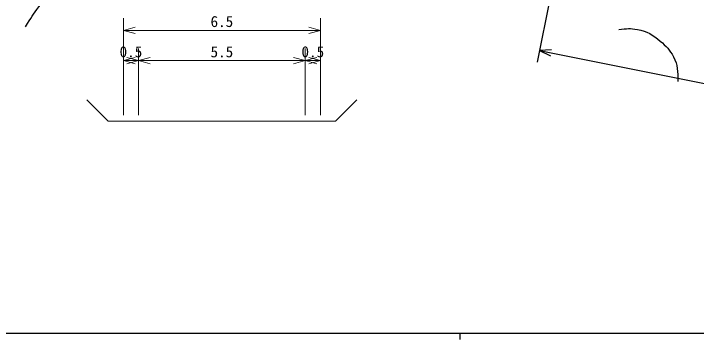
# Model space of a CAD drawing. Units: millimetres, scale not verified, with parts at other scales. Extents: x 40000 to 680000, y 20000 to 380000.
# Drawn here: x 194408 to 307009, y 204000 to 257756 of the extents above; entities that cross this region are included whole.
import ezdxf
from ezdxf.enums import TextEntityAlignment as Align

# ---------------------------------------------------------------- set-up
doc = ezdxf.new("R2010")
doc.units = ezdxf.units.MM
doc.header["$LTSCALE"] = 1000
for name, color, linetype, lineweight in [('M-BGD', 7, 'Continuous', 25), ('M-STR-HTXT', 7, 'Continuous', 13), ('M-TTL-BAND', 7, 'Continuous', 25)]:
    doc.layers.add(name, color=color, linetype=linetype, lineweight=lineweight)
doc.styles.add('ＭＳ ゴシック', font='')
doc.styles.get('ＭＳ ゴシック').set_extended_font_data('MS Gothic')

msp = doc.modelspace()

# ---------------------------------------------------------------- linework, layer by layer
at = {"layer": 'M-BGD'}
for p, q in [((289312, 292265), (280742, 249721)), ((283133, 251808), (281137, 251682)), ((281137, 251682), (388199, 230117)), ((281137, 251682), (282929, 250793))]:
    msp.add_line(p, q, dxfattribs=at)
for points, knots in [([(196364, 255558), (197309, 257145), (197630, 257631), (198571, 258868), (199818, 260506), (200613, 261369), (202157, 262730), (203358, 263788), (204116, 264287), (205468, 265144), (206648, 265893), (207418, 266122), (208640, 266799), (209675, 267372), (210333, 267583), (211261, 268316), (211949, 268859), (212286, 269230), (212847, 269903), (213330, 270482), (213644, 270799), (213951, 271489), (214337, 272359), (214124, 272966), (214295, 273903), (214399, 274472), (214410, 274807), (214606, 275351), (214830, 275974), (214962, 276342), (215364, 276868), (215874, 277535), (216352, 277728), (216951, 278316), (217420, 278777), (217628, 279088), (218088, 279558), (218742, 280224), (219197, 280511), (219813, 281213), (220445, 281934), (220881, 282296), (221330, 283144), (222038, 284482), (222233, 285364), (222399, 286868), (222526, 288022), (222458, 288703), (222192, 289834), (222003, 290638), (221767, 291051), (221502, 291834), (221349, 292287), (221301, 292429), (221113, 292994)], [0, 0, 0, 0, 1, 1, 1, 2, 2, 2, 3, 3, 3, 4, 4, 4, 5, 5, 5, 6, 6, 6, 7, 7, 7, 8, 8, 8, 9, 9, 9, 10, 10, 10, 11, 11, 11, 12, 12, 12, 13, 13, 13, 14, 14, 14, 15, 15, 15, 16, 16, 16, 17, 17, 17, 18, 18, 18, 18]), ([(183016, 251237), (183215, 252332), (183326, 252741), (183703, 253642), (184216, 254869), (184738, 255456), (185592, 256476), (186613, 257696), (187369, 258214), (188598, 259225), (189858, 260260), (190577, 260832), (191948, 261715), (192945, 262358), (193631, 262506), (194610, 263175), (195475, 263767), (195757, 264380), (196671, 264893), (197840, 265548), (198696, 265501), (199849, 266181), (200524, 266579), (200777, 266981), (201309, 267556), (202140, 268451), (202422, 269104), (203199, 270046), (203880, 270872), (204202, 271398), (205002, 272108), (205901, 272904), (206787, 272939), (207493, 273911), (208036, 274658), (208273, 275221), (208266, 276144), (208261, 276877), (208185, 277358), (207751, 277948), (207359, 278481), (206915, 278587), (206291, 278807), (205270, 279165), (204595, 278901), (203542, 279150), (202535, 279388), (201924, 279441), (201009, 279923), (199625, 280651), (199072, 281415), (197745, 282242), (197007, 282703), (196594, 282994), (195770, 283273), (194944, 283551), (194561, 283579), (193572, 283650)], [0, 0, 0, 0, 1, 1, 1, 2, 2, 2, 3, 3, 3, 4, 4, 4, 5, 5, 5, 6, 6, 6, 7, 7, 7, 8, 8, 8, 9, 9, 9, 10, 10, 10, 11, 11, 11, 12, 12, 12, 13, 13, 13, 14, 14, 14, 15, 15, 15, 16, 16, 16, 17, 17, 17, 18, 18, 18, 19, 19, 19, 19]), ([(294234, 255136), (295527, 255326), (296122, 255348), (297300, 255136), (298917, 254845), (299795, 254290), (301048, 253228), (302057, 252373), (302613, 251809), (303229, 250638), (303984, 249201), (303940, 248300), (303978, 246550)], [0, 0, 0, 0, 1, 1, 1, 2, 2, 2, 3, 3, 3, 4, 4, 4, 4])]:
    msp.add_open_spline(points, degree=3, knots=knots, dxfattribs=at)
at = {"layer": 'M-STR-HTXT'}
for p, q in [((212500, 241000), (212500, 257000)), ((245000, 241000), (245000, 257000)), ((214432, 255518), (212500, 255000)), ((212500, 255000), (245000, 255000)), ((212500, 255000), (214432, 254482)), ((245000, 255000), (243068, 255518)), ((243068, 254482), (245000, 255000)), ((215000, 241000), (215000, 252000)), ((242500, 241000), (242500, 252000)), ((214432, 250518), (212500, 250000)), ((212500, 250000), (215000, 250000)), ((212500, 250000), (214432, 249482)), ((215000, 250000), (213068, 250518)), ((213068, 249482), (215000, 250000)), ((216932, 250518), (215000, 250000)), ((215000, 250000), (242500, 250000)), ((215000, 250000), (216932, 249482)), ((242500, 250000), (240568, 250518)), ((240568, 249482), (242500, 250000)), ((244432, 250518), (242500, 250000)), ((242500, 250000), (245000, 250000)), ((242500, 250000), (244432, 249482)), ((245000, 250000), (243068, 250518)), ((243068, 249482), (245000, 250000)), ((210000, 240000), (206464, 243536)), ((247500, 240000), (251036, 243536)), ((210000, 240000), (212500, 240000)), ((212500, 240000), (215000, 240000)), ((215000, 240000), (242500, 240000)), ((242500, 240000), (245000, 240000)), ((245000, 240000), (247500, 240000))]:
    msp.add_line(p, q, dxfattribs=at)
at = {"layer": 'M-TTL-BAND'}
for p, q in [((40000, 205000), (579000, 205000)), ((268000, 205000), (268000, 204000))]:
    msp.add_line(p, q, dxfattribs=at)

# ---------------------------------------------------------------- texts
at = {"layer": 'M-STR-HTXT', "style": 'ＭＳ ゴシック'}
for s, p in [('6.5', (228750, 255000)), ('0.5', (213750, 250000)), ('5.5', (228750, 250000)), ('0.5', (243750, 250000))]:
    msp.add_text(s, height=1833, dxfattribs=at).set_placement(p, align=Align.BOTTOM_CENTER)

doc.saveas('drawing.dxf')
